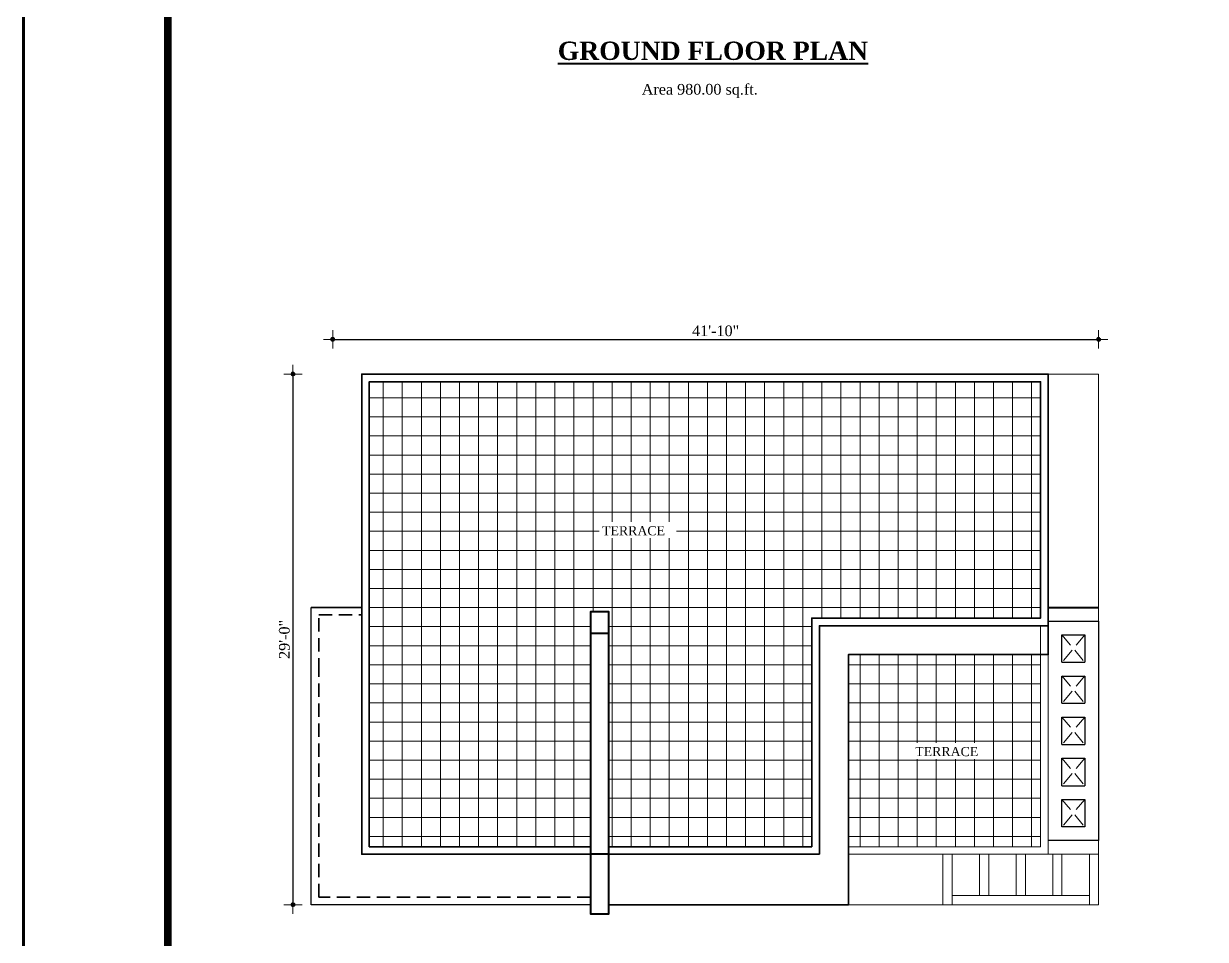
# Model space of a CAD drawing. Header units: inches. Extents: x 897 to 49934, y -34925 to -18564.
# Drawn here: x 16537 to 17311, y -24555 to -23955 of the extents above; entities that cross this region are included whole.
import ezdxf

# ---------------------------------------------------------------- set-up
doc = ezdxf.new("R2010")
doc.units = ezdxf.units.IN
doc.header["$LTSCALE"] = 35
doc.header["$MEASUREMENT"] = 0
doc.header["$PDMODE"] = 34
doc.linetypes.add('HIDDEN', pattern=[0.375, 0.25, -0.125])
for name, color, linetype, lineweight in [('SES- Door&Window', 21, 'Continuous', 15), ('SES-DIMENSION', 142, 'Continuous', 13), ('SES-HACTH', 8, 'Continuous', 13), ('SES-REBARS', 1, 'Continuous', 40), ('SES-SHEETS', 7, 'Continuous', 60), ('SES-SLAB OUTLINE', 4, 'Continuous', 18), ('SES-Staircase', 134, 'Continuous', 13), ('SES-TEXT', 3, 'Continuous', 20), ('SES-TitleText', 7, 'Continuous', 40), ('SES-Wall Plan', 6, 'Continuous', 30)]:
    doc.layers.add(name, color=color, linetype=linetype, lineweight=lineweight)
doc.styles.add('7 INCH', font='times.ttf', dxfattribs={"height": 7})
doc.styles.add('SES-ARAIL', font='times.ttf', dxfattribs={"height": 6})
doc.styles.add('SES-Title Text', font='times.ttf', dxfattribs={"height": 10})
doc.dimstyles.new('7 INCH', dxfattribs={"dimscale": 0, "dimtxt": 7, "dimasz": 1, "dimexe": 2, "dimexo": 9, "dimgap": 2, "dimtad": 1, "dimdec": 0, "dimzin": 3, "dimdsep": 46, "dimlunit": 4, "dimtxsty": '7 INCH', "dimblk": 'DIM', "dimcen": 3, "dimdle": 3, "dimse1": 1, "dimse2": 1, "dimclrd": 256, "dimclre": 256, "dimclrt": 7, "dimadec": 1, "dimazin": 2, "dimtfac": 1, "dimtdec": 0, "dimtix": 1, "dimtofl": 0, "dimtmove": 2, "dimatfit": 3, "dimldrblk": 'ARW', "dimfxl": 2, "dimfrac": 2, "dimtolj": 2, "dimtzin": 0, "dimarcsym": 0})

# ---------------------------------------------------------------- blocks, each defined once
blk = doc.blocks.new('DIM')
at = {"layer": 'SES-DIMENSION'}
h = blk.add_hatch(color=256, dxfattribs=at)
h.paths.add_polyline_path([(0, 1.28), (0, 0), (1.28, 0, 0.414214)])
h.paths.add_polyline_path([(1.28, 0), (0, 0), (0, -1.28, 0.414214)])
h.paths.add_polyline_path([(0, 0), (-1.28, 0, 0.414214), (0, -1.28)])
h.paths.add_polyline_path([(0, 1.28, 0.414214), (-1.28, 0), (0, 0)])
for p, q in [((-6, 0), (6, 0)), ((0, 6), (0, -6))]:
    blk.add_line(p, q, dxfattribs=at)
blk.add_circle((0, 0), 1.28, dxfattribs=at)
blk = doc.blocks.new('*D758')
at = {"layer": 'Defpoints', "color": 0, "linetype": 'ByBlock', "transparency": 16777216}
for p in [(17241.33, -24162.16), (16739.33, -24184.93), (17241.33, -24184.93)]:
    blk.add_point(p, dxfattribs=at)
at = {"layer": 'SES-DIMENSION', "linetype": 'ByBlock', "lineweight": -2, "transparency": 16777216}
blk.add_line((16740.33, -24162.16), (17240.33, -24162.16), dxfattribs=at)
at = {"layer": 'SES-DIMENSION', "linetype": 'ByBlock', "lineweight": -2, "transparency": 16777216, "rotation": 180}
blk.add_blockref('DIM', (16739.33, -24162.16), dxfattribs=at)
at = {"layer": 'SES-DIMENSION', "linetype": 'ByBlock', "lineweight": -2, "transparency": 16777216}
blk.add_blockref('DIM', (17241.33, -24162.16), dxfattribs=at)
at = {"layer": 'SES-DIMENSION', "color": 7, "linetype": 'ByBlock', "transparency": 16777216, "insert": (16990.33, -24156.6), "char_height": 7, "attachment_point": 5, "style": '7 INCH'}
blk.add_mtext('\\A2;41\'-10"', dxfattribs=at)
blk = doc.blocks.new('ARW')
at = {"layer": 'SES-DIMENSION'}
blk.add_lwpolyline([(10, 0, 0, 6, 0), (0, 0, 0, 0, 0), (10, 0, 0, 0, 0)], format="xyseb", dxfattribs=at)
blk = doc.blocks.new('*D759')
at = {"layer": 'Defpoints', "color": 0, "linetype": 'ByBlock', "transparency": 16777216}
for p in [(16739.33, -24184.93), (16713.25, -24532.71), (16741.83, -24532.71)]:
    blk.add_point(p, dxfattribs=at)
at = {"layer": 'SES-DIMENSION', "linetype": 'ByBlock', "lineweight": -2, "transparency": 16777216}
blk.add_line((16713.25, -24185.93), (16713.25, -24531.71), dxfattribs=at)
for p, rotation in [((16713.25, -24184.93), 90), ((16713.25, -24532.71), 270)]:
    blk.add_blockref('DIM', p, dxfattribs=dict(at, rotation=rotation))
at = {"layer": 'SES-DIMENSION', "color": 7, "linetype": 'ByBlock', "transparency": 16777216, "insert": (16707.67, -24358.82), "char_height": 7, "attachment_point": 5, "rotation": 90, "style": '7 INCH'}
blk.add_mtext('\\A2;29\'-0"', dxfattribs=at)
blk = doc.blocks.new('s1')
at = {"layer": 'SES-SHEETS', "color": 8}
blk.add_lwpolyline([(14202.23, -12888.64), (17370.23, -12888.64), (17370.23, -15126.64), (14202.23, -15126.64)], close=True, dxfattribs=at)
at = {"layer": 'SES-SHEETS'}
for points in [[(14295.23, -12933.64), (17325.23, -12933.64), (17325.23, -15081.64), (14295.23, -15081.64)], [(14296.23, -12934.64), (17324.23, -12934.64), (17324.23, -15080.64), (14296.23, -15080.64)], [(14297.23, -12935.64), (17323.23, -12935.64), (17323.23, -15079.64), (14297.23, -15079.64)], [(14298.23, -12936.64), (17322.23, -12936.64), (17322.23, -15078.64), (14298.23, -15078.64)]]:
    blk.add_lwpolyline(points, close=True, dxfattribs=at)

msp = doc.modelspace()

# ---------------------------------------------------------------- hatches: boundary and pattern name
at = {"layer": 'SES-HACTH'}
h = msp.add_hatch(dxfattribs=at)
h.set_pattern_fill('NET', color=251, scale=100)
h.set_pattern_definition([(0, (-4002.55, -2787.982), (0, 12.5), []), (90, (-4002.55, -2787.982), (-12.5, 8e-16), [])])
h.paths.add_polyline_path([(16920.33, -24494.71), (17053.33, -24494.71), (17053.33, -24344.82), (17203.33, -24344.82), (17203.33, -24189.93), (16763.33, -24189.93), (16763.33, -24494.71), (16908.33, -24494.71), (16908.33, -24340.82), (16920.33, -24340.82)])
h.paths.add_polyline_path([(17077.33, -24368.82), (17077.33, -24494.71), (17203.33, -24494.71), (17203.33, -24368.82)], flags=17)
h.paths.add_polyline_path([(16914.1, -24292.54), (16964.77, -24292.54), (16964.77, -24281.81), (16914.1, -24281.81)], flags=16)
h.paths.add_polyline_path([(17119.4, -24437.3), (17170.07, -24437.3), (17170.07, -24426.56), (17119.4, -24426.56)], flags=16)

# ---------------------------------------------------------------- linework, layer by layer
at = {"layer": 'SES-DIMENSION', "linetype": 'ByBlock'}
for p, q in [((17208.33, -24184.93), (17208.33, -24499.71)), ((17241.33, -24337.82), (17241.33, -24532.71)), ((17203.33, -24349.82), (17203.33, -24494.71)), ((17203.33, -24494.71), (17077.33, -24494.71)), ((17241.33, -24499.71), (17077.33, -24499.71)), ((17139.33, -24499.71), (17139.33, -24532.71)), ((17145.33, -24499.71), (17145.33, -24532.71)), ((17163.33, -24499.71), (17163.33, -24526.71)), ((17169.33, -24499.71), (17169.33, -24526.71)), ((17187.33, -24499.71), (17187.33, -24526.71)), ((17193.33, -24499.71), (17193.33, -24526.71)), ((17211.33, -24499.71), (17211.33, -24526.71)), ((17217.33, -24499.71), (17217.33, -24526.71)), ((17235.33, -24499.71), (17235.33, -24532.71)), ((17241.33, -24532.71), (17077.33, -24532.71))]:
    msp.add_line(p, q, dxfattribs=at)
msp.add_lwpolyline([(16920.33, -24532.71), (17046.33, -24532.71)], dxfattribs=at)
at = {"layer": 'SES-HACTH', "color": 251, "linetype": 'HIDDEN'}
for p, q in [((17217.33, -24355.82), (17232.33, -24373.82)), ((17232.33, -24355.82), (17217.33, -24373.82)), ((17217.33, -24382.71), (17232.33, -24400.71)), ((17232.33, -24382.71), (17217.33, -24400.71)), ((17217.33, -24409.71), (17232.33, -24427.71)), ((17232.33, -24409.71), (17217.33, -24427.71)), ((17217.33, -24436.71), (17232.33, -24454.71)), ((17232.33, -24436.71), (17217.33, -24454.71)), ((17217.33, -24463.71), (17232.33, -24481.71)), ((17232.33, -24463.71), (17217.33, -24481.71))]:
    msp.add_line(p, q, dxfattribs=at)
at = {"layer": 'SES-HACTH', "linetype": 'ByBlock'}
msp.add_lwpolyline([(17241.33, -24337.82), (17241.33, -24184.93), (17208.33, -24184.93)], dxfattribs=at)
at = {"layer": 'SES-REBARS', "color": 6, "linetype": 'ByBlock'}
msp.add_line((17208.33, -24337.82), (17241.33, -24337.82), dxfattribs=at)
for points in [[(16920.33, -24340.82), (16908.33, -24340.82), (16908.33, -24538.71), (16920.33, -24538.71), (16920.33, -24340.82), (16908.33, -24340.82)], [(16908.33, -24340.82), (16908.33, -24354.82), (16920.33, -24354.82)], [(16920.33, -24499.71), (16908.33, -24499.71)]]:
    msp.add_lwpolyline(points, dxfattribs=at)
at = {"layer": 'SES-SLAB OUTLINE', "linetype": 'ByBlock', "lineweight": 35}
for points in [[(17058.33, -24499.71), (16758.33, -24499.71), (16758.33, -24184.93), (17208.33, -24184.93), (17208.33, -24349.82), (17058.33, -24349.82), (17058.33, -24499.71)], [(16758.33, -24184.93), (17208.33, -24184.93), (17208.33, -24368.82), (17077.33, -24368.82), (17077.33, -24532.71), (16920.33, -24532.71)], [(16908.33, -24494.71), (16763.33, -24494.71), (16763.33, -24189.93), (17203.33, -24189.93), (17203.33, -24344.82), (17053.33, -24344.82), (17053.33, -24494.71), (16920.33, -24494.71)]]:
    msp.add_lwpolyline(points, dxfattribs=at)
at = {"layer": 'SES-SLAB OUTLINE', "linetype": 'HIDDEN', "lineweight": 35}
for points in [[(16730.33, -24379.82), (16730.33, -24342.82), (16758.33, -24342.82)], [(16908.33, -24527.71), (16730.33, -24527.71), (16730.33, -24379.82)]]:
    msp.add_lwpolyline(points, dxfattribs=at)
at = {"layer": 'SES-Staircase', "linetype": 'ByBlock'}
msp.add_lwpolyline([(17235.33, -24499.71), (17235.33, -24526.71), (17145.33, -24526.71)], dxfattribs=at)
at = {"layer": 'SES-Wall Plan', "color": 4, "linetype": 'ByBlock'}
for p, q in [((17217.33, -24373.82), (17232.33, -24373.82)), ((17217.33, -24382.82), (17232.33, -24382.82)), ((17217.33, -24400.71), (17232.33, -24400.71)), ((17217.33, -24409.71), (17232.33, -24409.71)), ((17217.33, -24427.71), (17232.33, -24427.71)), ((17217.33, -24436.71), (17232.33, -24436.71)), ((17217.33, -24454.71), (17232.33, -24454.71)), ((17217.33, -24463.71), (17232.33, -24463.71))]:
    msp.add_line(p, q, dxfattribs=at)
at = {"layer": 'SES-Wall Plan', "linetype": 'ByBlock'}
for points in [[(16908.33, -24532.71), (16725.33, -24532.71), (16725.33, -24337.82)], [(16758.33, -24337.82), (16725.33, -24337.82)], [(16725.33, -24379.82), (16725.33, -24337.82), (16758.33, -24337.82)]]:
    msp.add_lwpolyline(points, dxfattribs=at)
at = {"layer": 'SES-Wall Plan', "color": 4, "linetype": 'ByBlock'}
for points in [[(17208.33, -24346.82), (17241.33, -24346.82), (17241.33, -24490.71), (17208.33, -24490.71)], [(17217.33, -24373.82), (17217.33, -24355.82), (17232.33, -24355.82), (17232.33, -24373.82)], [(17217.33, -24400.71), (17217.33, -24382.82)], [(17232.33, -24382.82), (17232.33, -24400.71)], [(17217.33, -24427.71), (17217.33, -24409.71)], [(17232.33, -24409.71), (17232.33, -24427.71)], [(17217.33, -24454.71), (17217.33, -24436.71)], [(17232.33, -24436.71), (17232.33, -24454.71)], [(17232.33, -24463.71), (17232.33, -24481.71), (17217.33, -24481.71), (17217.33, -24463.71)]]:
    msp.add_lwpolyline(points, dxfattribs=at)

# ---------------------------------------------------------------- block references
at = {"layer": 'SES- Door&Window'}
msp.add_blockref('s1', (2334.54, -10459.76), dxfattribs=at)

# ---------------------------------------------------------------- texts
at = {"layer": 'SES-TEXT', "ltscale": 2, "style": 'SES-ARAIL'}
for p in [(16915.89, -24290.6), (17121.19, -24435.35)]:
    msp.add_text('TERRACE', height=6, dxfattribs=at).set_placement(p)
at = {"layer": 'SES-TitleText', "style": 'SES-ARAIL'}
msp.add_text('Area 980.00 sq.ft.', height=7, dxfattribs=at).set_placement((16941.9, -24001.71))
at = {"layer": 'SES-TitleText', "insert": (16886.85, -23966.97), "char_height": 12, "width": 233, "attachment_point": 1, "style": 'SES-Title Text'}
msp.add_mtext('{\\fTimes New Roman|b1|i0|c0|p18;\\LGROUND FLOOR PLAN}', dxfattribs=at)

# ---------------------------------------------------------------- dimensions: what is measured, and where the dimension line sits
at = {"layer": 'SES-DIMENSION', "linetype": 'ByBlock'}
dim = msp.add_linear_dim(base=(17241.33, -24162.16), p1=(16739.33, -24184.93), p2=(17241.33, -24184.93), dimstyle='7 INCH', override={"dimscale": 1}, dxfattribs=at)
dim.commit()
dim.dimension.update_dxf_attribs({"geometry": '*D758', "text_midpoint": (16990.33, -24156.6)})
dim = msp.add_linear_dim(base=(16713.25, -24532.71), p1=(16739.33, -24184.93), p2=(16741.83, -24532.71), angle=90, dimstyle='7 INCH', override={"dimscale": 1}, dxfattribs=at)
dim.commit()
dim.dimension.update_dxf_attribs({"geometry": '*D759', "text_midpoint": (16707.67, -24358.82)})

doc.saveas('drawing.dxf')
